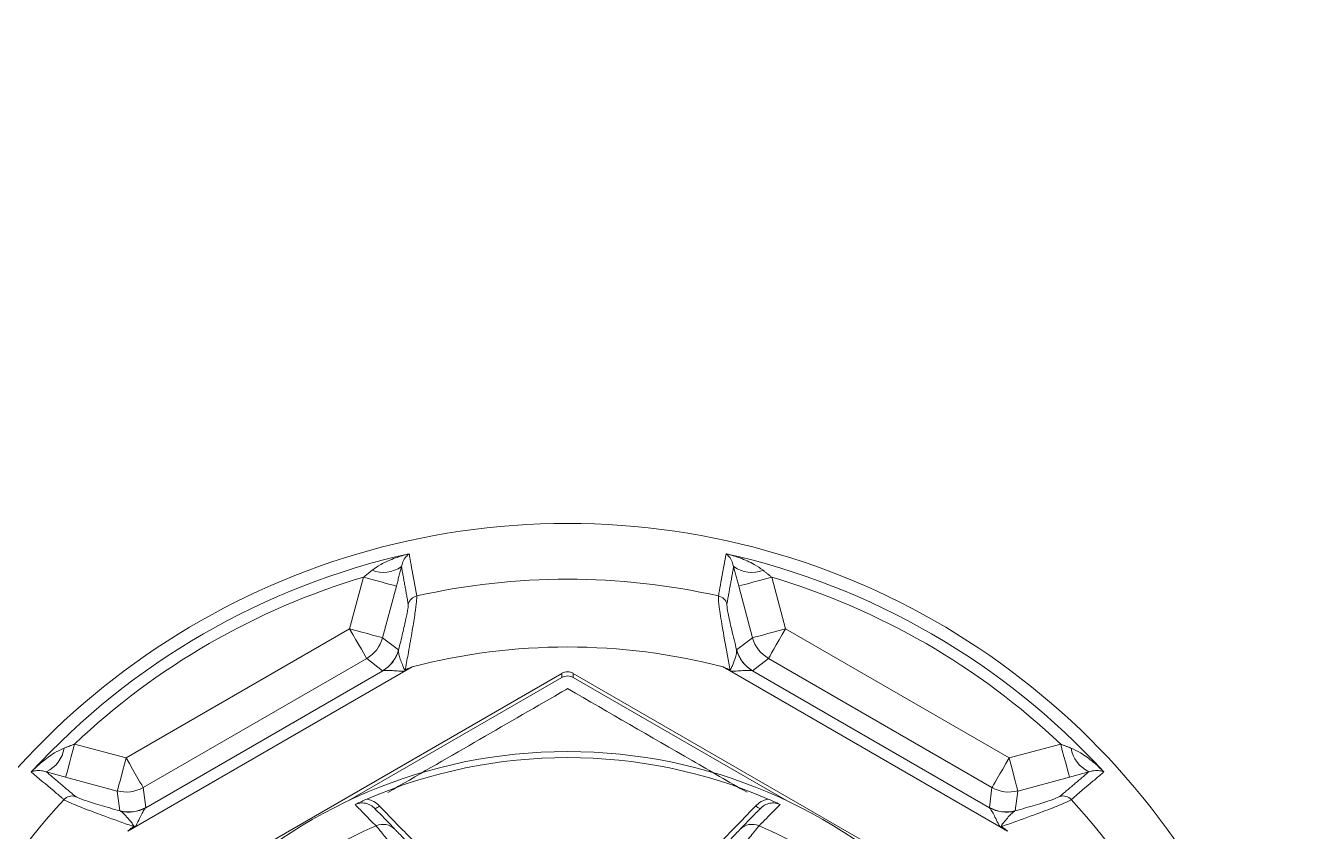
# Model space of a CAD drawing. Extents: x 2 to 136, y 1 to 99.
# Drawn here: x 128.371 to 129.504, y 44.97 to 45.676 of the extents above; entities that cross this region are included whole.
import ezdxf

# ---------------------------------------------------------------- set-up
doc = ezdxf.new("R2010")
doc.units = 0
doc.header["$MEASUREMENT"] = 0
doc.linetypes.add('SLD-Solid', pattern=[0])
doc.layers.add('OBJECT', color=7, linetype='CONTINUOUS')

msp = doc.modelspace()

# ---------------------------------------------------------------- linework, layer by layer
at = {"layer": 'OBJECT', "linetype": 'SLD-Solid', "lineweight": 15}
for p, q in [((128.6554, 45.1476), (128.6676, 45.1928)), ((129.0257, 45.1928), (129.0378, 45.1476)), ((128.6965, 45.1851), (128.6844, 45.1398)), ((129.0089, 45.1398), (128.9967, 45.1851)), ((128.6554, 45.1476), (128.4593, 45.0344)), ((129.2339, 45.0344), (129.0378, 45.1476)), ((128.6844, 45.1398), (128.6983, 45.1291)), ((128.9949, 45.1291), (129.0089, 45.1398)), ((128.4743, 45.0084), (128.6704, 45.1216)), ((128.6844, 45.1109), (128.6704, 45.1216)), ((129.0228, 45.1216), (129.0089, 45.1109)), ((129.0228, 45.1216), (129.2189, 45.0084)), ((128.8416, 45.1086), (128.4, 44.8536)), ((128.7103, 45.1142), (128.4608, 44.9702)), ((128.4766, 44.9908), (128.6845, 45.1109)), ((128.8416, 45.105), (128.8416, 45.1086)), ((129.2933, 44.8536), (128.8516, 45.1086)), ((128.8516, 45.1086), (128.8516, 45.105)), ((129.2324, 44.9702), (128.983, 45.1142)), ((129.0087, 45.1109), (129.2166, 44.9908)), ((128.8416, 45.105), (128.6542, 44.9968)), ((129.0391, 44.9968), (128.8516, 45.105)), ((128.4141, 45.0465), (128.4593, 45.0344)), ((129.2339, 45.0344), (129.2792, 45.0465)), ((128.4516, 45.0054), (128.4063, 45.0176)), ((129.2869, 45.0176), (129.2416, 45.0054)), ((128.4743, 45.0084), (128.4766, 44.991)), ((129.2166, 44.991), (129.2189, 45.0084)), ((128.4539, 44.988), (128.4516, 45.0054)), ((129.2416, 45.0054), (129.2393, 44.988)), ((128.4658, 44.9743), (128.4663, 44.9736)), ((129.2269, 44.9736), (129.2274, 44.9743))]:
    msp.add_line(p, q, dxfattribs=at)
at = {"layer": 'OBJECT', "linetype": 'SLD-Solid', "lineweight": 15, "flags": 128}
for points in [[(128.6965, 45.1851), (128.6957, 45.1853), (128.6939, 45.1858), (128.6911, 45.1865), (128.6875, 45.1875), (128.6832, 45.1887), (128.6783, 45.19), (128.673, 45.1914), (128.6676, 45.1928)], [(129.0257, 45.1928), (129.0202, 45.1914), (129.0149, 45.19), (129.0101, 45.1887), (129.0057, 45.1875), (129.0021, 45.1865), (128.9994, 45.1858), (128.9975, 45.1853), (128.9967, 45.1851)], [(128.6844, 45.1398), (128.6836, 45.14), (128.6817, 45.1405), (128.679, 45.1413), (128.6754, 45.1422), (128.671, 45.1434), (128.6662, 45.1447), (128.6609, 45.1461), (128.6554, 45.1476)], [(128.6704, 45.1216), (128.67, 45.1223), (128.669, 45.124), (128.6676, 45.1265), (128.6657, 45.1297), (128.6635, 45.1336), (128.661, 45.1379), (128.6583, 45.1427), (128.6554, 45.1476)], [(129.0378, 45.1476), (129.0323, 45.1461), (129.0271, 45.1447), (129.0222, 45.1434), (129.0179, 45.1422), (129.0143, 45.1413), (129.0115, 45.1405), (129.0097, 45.14), (129.0089, 45.1398)], [(129.0378, 45.1476), (129.035, 45.1427), (129.0323, 45.1379), (129.0297, 45.1336), (129.0275, 45.1297), (129.0256, 45.1265), (129.0242, 45.124), (129.0232, 45.1223), (129.0228, 45.1216)], [(128.7042, 45.1119), (128.7043, 45.1118), (128.7043, 45.1117), (128.7043, 45.1116), (128.7044, 45.1115), (128.7044, 45.1114), (128.7045, 45.1113), (128.7045, 45.1112), (128.7046, 45.1111)], [(128.9887, 45.1111), (128.9887, 45.1112), (128.9888, 45.1113), (128.9888, 45.1114), (128.9888, 45.1115), (128.9889, 45.1116), (128.9889, 45.1117), (128.989, 45.1118), (128.989, 45.1119)], [(128.4141, 45.0465), (128.4126, 45.041), (128.4112, 45.0358), (128.4099, 45.0309), (128.4087, 45.0265), (128.4078, 45.0229), (128.407, 45.0202), (128.4065, 45.0184), (128.4063, 45.0176)], [(129.2869, 45.0176), (129.2867, 45.0184), (129.2862, 45.0202), (129.2855, 45.0229), (129.2845, 45.0265), (129.2833, 45.0309), (129.282, 45.0358), (129.2806, 45.041), (129.2792, 45.0465)], [(128.4593, 45.0344), (128.4579, 45.0289), (128.4565, 45.0236), (128.4552, 45.0187), (128.454, 45.0144), (128.453, 45.0108), (128.4523, 45.008), (128.4518, 45.0062), (128.4516, 45.0054)], [(128.4593, 45.0344), (128.4622, 45.0295), (128.4649, 45.0247), (128.4674, 45.0204), (128.4697, 45.0165), (128.4715, 45.0132), (128.473, 45.0108), (128.4739, 45.0091), (128.4743, 45.0084)], [(129.2189, 45.0084), (129.2193, 45.0091), (129.2203, 45.0108), (129.2217, 45.0132), (129.2236, 45.0165), (129.2258, 45.0204), (129.2283, 45.0247), (129.2311, 45.0295), (129.2339, 45.0344)], [(129.2416, 45.0054), (129.2414, 45.0062), (129.2409, 45.008), (129.2402, 45.0108), (129.2392, 45.0144), (129.2381, 45.0187), (129.2368, 45.0236), (129.2354, 45.0289), (129.2339, 45.0344)]]:
    msp.add_lwpolyline(points, dxfattribs=at)
at = {"layer": 'OBJECT', "linetype": 'SLD-Solid', "lineweight": 15}
msp.add_circle((128.8466, 44.59), 0.45, dxfattribs=at)
for centre, radius, start, end in [((128.8466, 45.29), 6.655, 198.09222, 54.2519), ((128.8466, 45.29), 6.555, 126.37982, 288.09222), ((128.8466, 45.29), 6.5028, 126.71932, 288.09222), ((128.8466, 45.29), 6.4944, 126.7749, 288.09222), ((128.8466, 45.29), 6.3069, 128.05888, 288.09222), ((128.8466, 44.59), 0.65, 24.5823, 155.4177), ((128.8466, 44.59), 0.6388, 102.5667, 137.4333), ((128.8466, 44.59), 0.6388, 42.5667, 77.4333), ((128.685, 45.2244), 0.0273, 248.6283, 305.5144), ((129.0082, 45.2244), 0.0273, 234.4856, 291.3717), ((128.8466, 44.59), 0.6289, 106.5431, 133.4569), ((128.8466, 44.59), 0.6012, 77.2855, 102.7145), ((128.8466, 44.59), 0.6289, 46.5431, 73.4569), ((128.7165, 45.1667), 0.01, 102.5815, 164.5533), ((128.9768, 45.1667), 0.01, 15.4467, 77.4185), ((128.6554, 45.1476), 0.03, 300.0672, 344.9334), ((128.8466, 44.59), 0.5417, 75.4189, 104.5811), ((129.0379, 45.1476), 0.03, 195.0666, 239.9328), ((128.6693, 45.1369), 0.03, 300.0674, 344.9323), ((128.6694, 45.1368), 0.03, 300.2604, 344.6388), ((129.0239, 45.1369), 0.03, 195.0677, 239.9326), ((129.0239, 45.1368), 0.03, 195.3612, 239.7396), ((128.378, 45.0472), 0.0273, 294.486, 351.3718), ((129.3153, 45.0472), 0.0273, 188.6282, 245.514), ((128.8466, 44.59), 0.4447, 66.6768, 113.3232), ((128.4593, 45.0345), 0.03, 255.069, 299.9307), ((129.2339, 45.0345), 0.03, 240.0693, 284.931), ((128.8466, 44.59), 0.6012, 137.2855, 167.9698), ((128.4122, 44.9911), 0.01, 75.4465, 137.4177), ((129.281, 44.9911), 0.01, 42.5823, 104.5535), ((128.8466, 44.59), 0.6012, 12.0302, 42.7145), ((128.4616, 45.017), 0.03, 255.0668, 299.9329), ((128.4617, 45.0169), 0.03, 255.3604, 299.74), ((128.677, 44.9957), 0.00554, 274.1229, 324.0915), ((129.0162, 44.9957), 0.00554, 215.9085, 265.8771), ((129.2316, 45.017), 0.03, 240.0671, 284.9332), ((129.2315, 45.0169), 0.03, 240.26, 284.6396), ((128.8466, 44.59), 0.42, 113.5827, 126.4173), ((128.6846, 44.9612), 0.015, 44.0235, 113.6727), ((129.0086, 44.9612), 0.015, 66.3273, 135.9765), ((128.8466, 44.59), 0.42, 53.5827, 66.4173)]:
    msp.add_arc(centre, radius, start, end, dxfattribs=at)
for centre in [(128.8466, 45.1), (128.8466, 45.0963)]:
    msp.add_ellipse(centre, major_axis=(0, 0.01), ratio=0.999949, start_param=5.759609, end_param=6.806762, dxfattribs=at)
for points, knots in [([(128.6751, 45.199), (128.6776, 45.2008), (128.684, 45.2052), (128.6951, 45.2098), (128.7035, 45.2124), (128.7076, 45.2135), (128.7076, 45.2135)], [0, 0, 0, 0, 0.259147, 0.64571, 0.993121, 1, 1, 1, 1]), ([(128.7076, 45.2135), (128.7076, 45.2135), (128.7066, 45.2127), (128.7047, 45.2108), (128.7023, 45.2073), (128.7013, 45.2036), (128.7009, 45.2022)], [0, 0, 0, 0, 0.007063, 0.358605, 0.745841, 1, 1, 1, 1]), ([(128.7076, 45.2135), (128.7078, 45.2127), (128.7085, 45.2087), (128.7107, 45.1964), (128.7128, 45.1848), (128.7143, 45.1765)], [0, 0, 0, 0, 0.064852, 0.324259, 1, 1, 1, 1]), ([(128.9789, 45.1765), (128.9791, 45.1773), (128.9798, 45.1813), (128.982, 45.1936), (128.9841, 45.2052), (128.9856, 45.2135)], [0, 0, 0, 0, 0.06485, 0.324257, 1, 1, 1, 1]), ([(128.9923, 45.2022), (128.9919, 45.2036), (128.9909, 45.2073), (128.9885, 45.2108), (128.9866, 45.2127), (128.9856, 45.2135), (128.9856, 45.2135)], [0, 0, 0, 0, 0.254159, 0.641395, 0.992937, 1, 1, 1, 1]), ([(128.9856, 45.2135), (128.9857, 45.2135), (128.9898, 45.2124), (128.9982, 45.2098), (129.0092, 45.2052), (129.0156, 45.2008), (129.0182, 45.199)], [0, 0, 0, 0, 0.006879, 0.35429, 0.740853, 1, 1, 1, 1]), ([(128.7143, 45.1765), (128.7143, 45.1751), (128.7143, 45.1725), (128.7129, 45.1614), (128.7104, 45.1461), (128.7074, 45.129), (128.7052, 45.1172), (128.7043, 45.1121), (128.7042, 45.1119)], [0, 0, 0, 0, 0.200873, 0.400023, 0.605989, 0.832569, 0.991709, 1, 1, 1, 1]), ([(128.989, 45.1119), (128.989, 45.1121), (128.9881, 45.1168), (128.9857, 45.1299), (128.9822, 45.1498), (128.9795, 45.1672), (128.9788, 45.1746), (128.9789, 45.1761), (128.9789, 45.1765)], [0, 0, 0, 0, 0.008302, 0.15352, 0.438824, 0.698281, 0.92379, 1, 1, 1, 1]), ([(128.6983, 45.1291), (128.6996, 45.1341), (128.7021, 45.1441), (128.7049, 45.1566), (128.7068, 45.166), (128.7068, 45.1683), (128.7068, 45.1694)], [0, 0, 0, 0, 0.255732, 0.511066, 0.755323, 1, 1, 1, 1]), ([(128.9864, 45.1694), (128.9864, 45.1691), (128.9863, 45.1678), (128.9873, 45.1615), (128.9903, 45.1475), (128.9934, 45.1352), (128.9949, 45.1291)], [0, 0, 0, 0, 0.092744, 0.368059, 0.68841, 1, 1, 1, 1]), ([(128.6983, 45.1288), (128.6983, 45.1283), (128.6983, 45.1268), (128.6992, 45.1234), (128.7006, 45.1188), (128.7023, 45.1149), (128.7032, 45.1124), (128.7037, 45.1118), (128.7038, 45.1117), (128.7039, 45.1117), (128.704, 45.1117), (128.7041, 45.1118), (128.7042, 45.1118), (128.7042, 45.1119), (128.7042, 45.1119)], [0, 0, 0, 0, 0.153507, 0.380158, 0.626289, 0.875661, 0.967793, 0.976809, 0.980956, 0.984134, 0.9874, 0.990543, 0.996551, 1, 1, 1, 1]), ([(128.989, 45.1119), (128.9891, 45.1119), (128.9891, 45.1118), (128.9892, 45.1117), (128.9893, 45.1117), (128.9894, 45.1117), (128.9895, 45.1118), (128.9898, 45.1121), (128.9905, 45.1136), (128.992, 45.1173), (128.9938, 45.1223), (128.9949, 45.1266), (128.9949, 45.1282), (128.9949, 45.1288)], [0, 0, 0, 0, 0.006253, 0.010875, 0.014165, 0.017467, 0.021804, 0.032031, 0.073939, 0.240402, 0.56958, 0.838899, 1, 1, 1, 1]), ([(128.7046, 45.1111), (128.7044, 45.1111), (128.7041, 45.1109), (128.7036, 45.1107), (128.7023, 45.1104), (128.699, 45.1106), (128.6943, 45.1109), (128.6894, 45.1112), (128.6859, 45.1112), (128.6849, 45.111), (128.6845, 45.1109)], [0, 0, 0, 0, 0.020896, 0.03891, 0.075406, 0.191567, 0.449118, 0.682571, 0.87773, 1, 1, 1, 1]), ([(128.7042, 45.1119), (128.7058, 45.1125), (128.7078, 45.1133), (128.7098, 45.114), (128.7103, 45.1142)], [0, 0, 0, 0, 0.77929, 1, 1, 1, 1]), ([(128.7103, 45.1142), (128.7099, 45.114), (128.708, 45.113), (128.7061, 45.112), (128.7046, 45.1111)], [0, 0, 0, 0, 0.186035, 1, 1, 1, 1]), ([(128.983, 45.1142), (128.9834, 45.114), (128.9854, 45.1133), (128.9875, 45.1125), (128.989, 45.1119)], [0, 0, 0, 0, 0.22071, 1, 1, 1, 1]), ([(128.9887, 45.1111), (128.9871, 45.112), (128.9852, 45.113), (128.9833, 45.114), (128.983, 45.1142)], [0, 0, 0, 0, 0.813965, 1, 1, 1, 1]), ([(129.0087, 45.1109), (129.0084, 45.111), (129.0073, 45.1112), (129.0038, 45.1112), (128.9989, 45.1109), (128.9942, 45.1106), (128.991, 45.1104), (128.9897, 45.1107), (128.9891, 45.1109), (128.9888, 45.1111), (128.9887, 45.1111)], [0, 0, 0, 0, 0.12227, 0.317429, 0.550882, 0.808433, 0.924594, 0.96109, 0.979104, 1, 1, 1, 1]), ([(128.8466, 45.0952), (128.8444, 45.0939), (128.7924, 45.0639), (128.7395, 45.0333), (128.6888, 45.0041)], [0, 0, 0, 0, 0.042146, 1, 1, 1, 1]), ([(129.0041, 45.0043), (128.988, 45.0135), (128.9351, 45.0441), (128.883, 45.0742), (128.8466, 45.0952)], [0, 0, 0, 0, 0.303448, 1, 1, 1, 1]), ([(128.3761, 45.0221), (128.3762, 45.0222), (128.3791, 45.0252), (128.3857, 45.0311), (128.3951, 45.0384), (128.4022, 45.0417), (128.405, 45.0431)], [0, 0, 0, 0, 0.00688, 0.354289, 0.740858, 1, 1, 1, 1]), ([(129.2882, 45.0431), (129.2911, 45.0417), (129.2981, 45.0384), (129.3076, 45.0311), (129.3141, 45.0252), (129.317, 45.0222), (129.3171, 45.0221)], [0, 0, 0, 0, 0.259142, 0.645711, 0.99312, 1, 1, 1, 1]), ([(128.3893, 45.0223), (128.3878, 45.0227), (128.3841, 45.0236), (128.38, 45.0233), (128.3773, 45.0226), (128.3762, 45.0221), (128.3761, 45.0221)], [0, 0, 0, 0, 0.254159, 0.641396, 0.992936, 1, 1, 1, 1]), ([(128.4049, 44.9978), (128.4043, 44.9984), (128.4012, 45.001), (128.3916, 45.0091), (128.3826, 45.0166), (128.3761, 45.0221)], [0, 0, 0, 0, 0.06485, 0.324257, 1, 1, 1, 1]), ([(129.3171, 45.0221), (129.3165, 45.0216), (129.3134, 45.019), (129.3038, 45.0109), (129.2948, 45.0033), (129.2884, 44.9978)], [0, 0, 0, 0, 0.064852, 0.324259, 1, 1, 1, 1]), ([(129.3171, 45.0221), (129.3171, 45.0221), (129.3159, 45.0226), (129.3133, 45.0233), (129.3091, 45.0236), (129.3054, 45.0227), (129.3039, 45.0223)], [0, 0, 0, 0, 0.007064, 0.358604, 0.745841, 1, 1, 1, 1]), ([(128.4658, 44.9743), (128.4656, 44.9744), (128.4612, 44.9759), (128.4486, 44.9804), (128.4296, 44.9873), (128.4132, 44.9937), (128.4064, 44.9968), (128.4052, 44.9976), (128.4049, 44.9978)], [0, 0, 0, 0, 0.008302, 0.153519, 0.438823, 0.69828, 0.92379, 1, 1, 1, 1]), ([(128.4148, 45.0007), (128.415, 45.0006), (128.416, 44.9999), (128.4221, 44.9975), (128.4357, 44.9932), (128.4479, 44.9897), (128.4539, 44.988)], [0, 0, 0, 0, 0.092744, 0.368061, 0.68841, 1, 1, 1, 1]), ([(128.6602, 44.9935), (128.6602, 44.9936), (128.6621, 44.9945), (128.6654, 44.9961), (128.669, 44.9977), (128.6705, 44.9984)], [0, 0, 0, 0, 0.012917, 0.582055, 1, 1, 1, 1]), ([(128.6774, 44.9902), (128.6772, 44.9904), (128.6759, 44.9917), (128.6729, 44.9937), (128.6681, 44.9951), (128.6637, 44.9949), (128.6612, 44.9939), (128.6602, 44.9935)], [0, 0, 0, 0, 0.045231, 0.320614, 0.582246, 0.835519, 1, 1, 1, 1]), ([(128.6705, 44.9984), (128.6721, 44.998), (128.6759, 44.997), (128.6794, 44.9945), (128.6813, 44.9927), (128.6815, 44.9924)], [0, 0, 0, 0, 0.383645, 0.913368, 1, 1, 1, 1]), ([(129.0117, 44.9924), (129.012, 44.9927), (129.0138, 44.9945), (129.0173, 44.997), (129.0211, 44.998), (129.0227, 44.9984)], [0, 0, 0, 0, 0.086632, 0.616355, 1, 1, 1, 1]), ([(129.0331, 44.9935), (129.0321, 44.9939), (129.0296, 44.9949), (129.0252, 44.9951), (129.0204, 44.9937), (129.0174, 44.9917), (129.016, 44.9904), (129.0158, 44.9902)], [0, 0, 0, 0, 0.164481, 0.417754, 0.679386, 0.954769, 1, 1, 1, 1]), ([(129.0227, 44.9984), (129.0242, 44.9977), (129.0279, 44.9961), (129.0312, 44.9945), (129.033, 44.9936), (129.0331, 44.9935)], [0, 0, 0, 0, 0.417945, 0.987083, 1, 1, 1, 1]), ([(129.2884, 44.9978), (129.2881, 44.9976), (129.2869, 44.9968), (129.28, 44.9937), (129.2637, 44.9873), (129.2447, 44.9804), (129.2321, 44.9759), (129.2276, 44.9744), (129.2274, 44.9743)], [0, 0, 0, 0, 0.07621, 0.30172, 0.561177, 0.846481, 0.991698, 1, 1, 1, 1]), ([(129.2393, 44.988), (129.2454, 44.9897), (129.2576, 44.9932), (129.2712, 44.9975), (129.2772, 44.9999), (129.2782, 45.0006), (129.2785, 45.0007)], [0, 0, 0, 0, 0.31159, 0.631939, 0.907256, 1, 1, 1, 1]), ([(128.4658, 44.9743), (128.4659, 44.9743), (128.466, 44.9743), (128.4661, 44.9743), (128.4661, 44.9744), (128.4662, 44.9745), (128.4662, 44.9746), (128.466, 44.975), (128.4651, 44.9764), (128.4627, 44.9795), (128.4592, 44.9836), (128.4561, 44.9867), (128.4547, 44.9876), (128.4541, 44.9879)], [0, 0, 0, 0, 0.006249, 0.010876, 0.014164, 0.01747, 0.021798, 0.032029, 0.07394, 0.240392, 0.569577, 0.8389, 1, 1, 1, 1]), ([(128.4766, 44.9908), (128.4763, 44.9905), (128.4756, 44.9898), (128.4739, 44.9868), (128.4716, 44.9824), (128.4696, 44.9781), (128.4681, 44.9752), (128.4672, 44.9742), (128.4667, 44.9738), (128.4665, 44.9737), (128.4663, 44.9736)], [0, 0, 0, 0, 0.122267, 0.317429, 0.550885, 0.808441, 0.924596, 0.961093, 0.979108, 1, 1, 1, 1]), ([(128.6786, 44.9749), (128.6782, 44.9753), (128.6762, 44.9773), (128.6701, 44.9835), (128.6643, 44.9893), (128.6602, 44.9935)], [0, 0, 0, 0, 0.063925, 0.319628, 1, 1, 1, 1]), ([(128.6815, 44.9924), (128.6838, 44.9901), (128.695, 44.9785), (128.7292, 44.943), (128.7613, 44.9096), (128.7843, 44.8857)], [0, 0, 0, 0, 0.065603, 0.328016, 1, 1, 1, 1]), ([(128.9089, 44.8857), (128.9112, 44.888), (128.9224, 44.8997), (128.9567, 44.9354), (128.9887, 44.9686), (129.0117, 44.9924)], [0, 0, 0, 0, 0.065602, 0.328015, 1, 1, 1, 1]), ([(129.0331, 44.9935), (129.0327, 44.9932), (129.0308, 44.9913), (129.0247, 44.9851), (129.0189, 44.9792), (129.0146, 44.9749)], [0, 0, 0, 0, 0.056183, 0.311886, 1, 1, 1, 1]), ([(129.2269, 44.9736), (129.2268, 44.9737), (129.2265, 44.9738), (129.226, 44.9742), (129.2252, 44.9752), (129.2237, 44.9781), (129.2216, 44.9824), (129.2194, 44.9868), (129.2176, 44.9898), (129.2169, 44.9905), (129.2166, 44.9908)], [0, 0, 0, 0, 0.020892, 0.038907, 0.075404, 0.191559, 0.449115, 0.682571, 0.877733, 1, 1, 1, 1]), ([(129.2391, 44.9879), (129.2386, 44.9876), (129.2374, 44.9868), (129.2348, 44.9844), (129.2316, 44.9808), (129.229, 44.9774), (129.2273, 44.9754), (129.2271, 44.9746), (129.2271, 44.9745), (129.2271, 44.9744), (129.2271, 44.9744), (129.2272, 44.9743), (129.2273, 44.9743), (129.2274, 44.9743), (129.2274, 44.9743)], [0, 0, 0, 0, 0.153506, 0.380159, 0.626294, 0.875657, 0.967794, 0.976808, 0.980962, 0.984132, 0.987396, 0.990545, 0.996552, 1, 1, 1, 1]), ([(128.4608, 44.9702), (128.4612, 44.9705), (128.4629, 44.9719), (128.4645, 44.9732), (128.4658, 44.9743)], [0, 0, 0, 0, 0.220689, 1, 1, 1, 1]), ([(128.4663, 44.9736), (128.4648, 44.9727), (128.463, 44.9715), (128.4612, 44.9704), (128.4608, 44.9702)], [0, 0, 0, 0, 0.81399, 1, 1, 1, 1]), ([(128.7182, 44.9264), (128.7152, 44.9301), (128.7078, 44.9393), (128.697, 44.9526), (128.6873, 44.9644), (128.6805, 44.9726), (128.6792, 44.9741), (128.6786, 44.9749)], [0, 0, 0, 0, 0.156463, 0.377209, 0.586936, 0.792745, 1, 1, 1, 1]), ([(129.0146, 44.9749), (129.0145, 44.9748), (129.0141, 44.9742), (129.0106, 44.97), (129.0017, 44.9592), (128.9892, 44.944), (128.9797, 44.9322), (128.975, 44.9264)], [0, 0, 0, 0, 0.062062, 0.280897, 0.514815, 0.758817, 1, 1, 1, 1]), ([(129.2324, 44.9702), (129.2321, 44.9704), (129.2302, 44.9715), (129.2284, 44.9727), (129.2269, 44.9736)], [0, 0, 0, 0, 0.18601, 1, 1, 1, 1]), ([(129.2274, 44.9743), (129.2287, 44.9732), (129.2304, 44.9719), (129.2321, 44.9705), (129.2324, 44.9702)], [0, 0, 0, 0, 0.779311, 1, 1, 1, 1]), ([(128.6954, 44.9716), (128.6959, 44.971), (128.697, 44.9699), (128.7027, 44.964), (128.7109, 44.9555), (128.7201, 44.946), (128.7264, 44.9395), (128.729, 44.9368)], [0, 0, 0, 0, 0.20417, 0.408136, 0.617899, 0.840883, 1, 1, 1, 1]), ([(128.9642, 44.9368), (128.9683, 44.941), (128.9764, 44.9493), (128.9869, 44.9603), (128.9944, 44.9681), (128.9974, 44.9711), (128.9978, 44.9715), (128.9978, 44.9716)], [0, 0, 0, 0, 0.244966, 0.490376, 0.723034, 0.938926, 1, 1, 1, 1])]:
    msp.add_open_spline(points, degree=3, knots=knots, dxfattribs=at)
for points in [[(128.6676, 45.1928), (128.6751, 45.199)], [(128.7009, 45.2022), (128.6965, 45.1851)], [(128.7068, 45.1694), (128.7009, 45.2022)], [(128.9923, 45.2022), (128.9864, 45.1694)], [(128.9967, 45.1851), (128.9923, 45.2022)], [(129.0182, 45.199), (129.0257, 45.1928)], [(128.6983, 45.1291), (128.6983, 45.1288)], [(128.9949, 45.1288), (128.9949, 45.1291)], [(128.6845, 45.1109), (128.6844, 45.1109)], [(129.0089, 45.1109), (129.0087, 45.1109)], [(128.405, 45.0431), (128.4141, 45.0465)], [(129.2792, 45.0465), (129.2882, 45.0431)], [(128.3893, 45.0223), (128.4148, 45.0007)], [(128.4063, 45.0176), (128.3893, 45.0223)], [(129.2785, 45.0007), (129.3039, 45.0223)], [(129.3039, 45.0223), (129.2869, 45.0176)], [(128.4541, 44.9879), (128.4539, 44.988)], [(128.4766, 44.991), (128.4766, 44.9908)], [(128.6774, 44.9902), (128.6954, 44.9716)], [(128.9978, 44.9716), (129.0158, 44.9902)], [(129.2166, 44.9908), (129.2166, 44.991)], [(129.2393, 44.988), (129.2391, 44.9879)]]:
    msp.add_open_spline(points, degree=1, dxfattribs=at)

doc.saveas('drawing.dxf')
